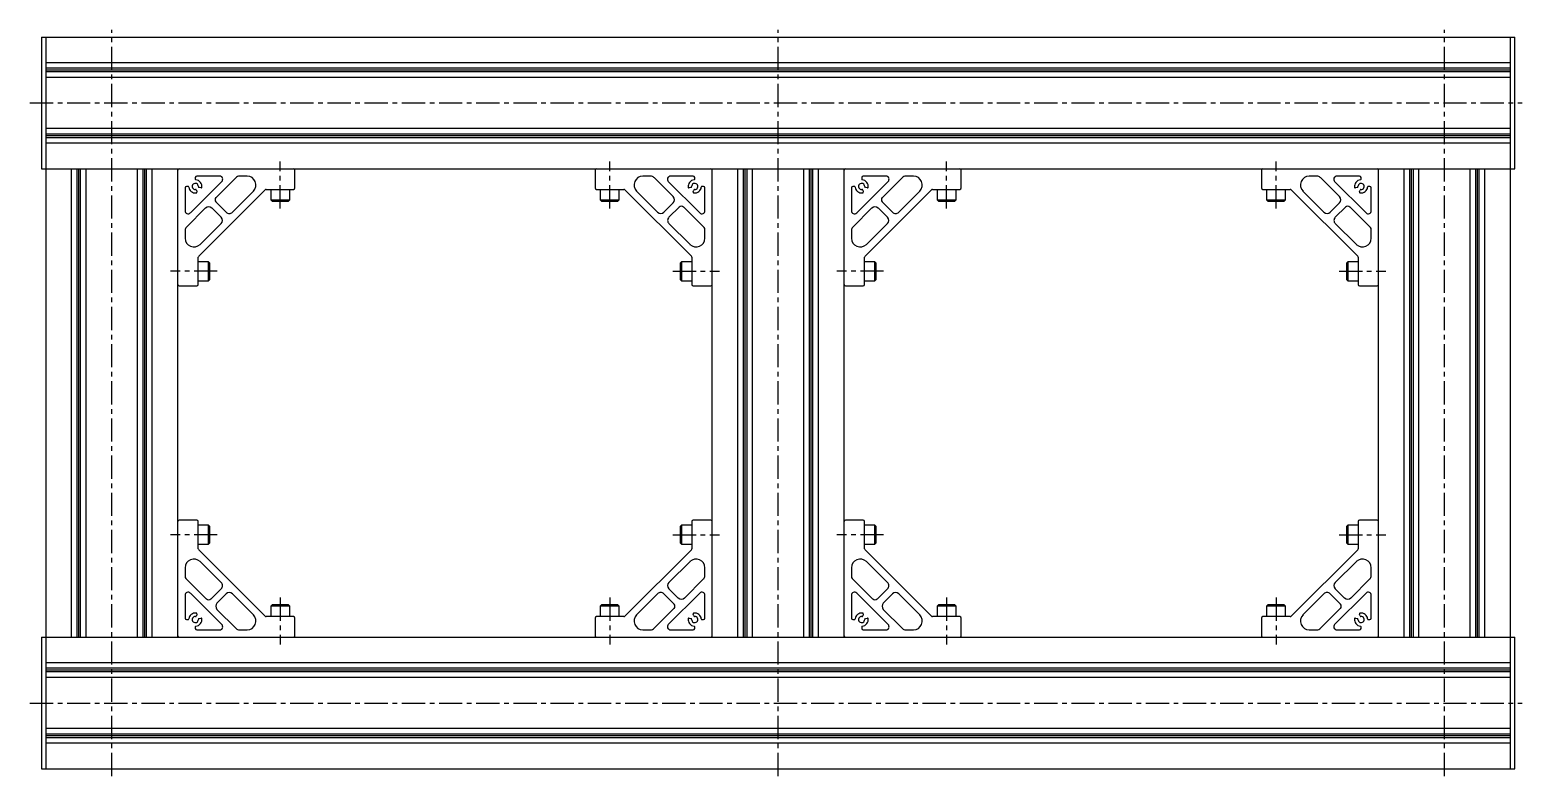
# Model space of a CAD drawing. Extents: x -8 to 1721, y -8 to 1075.
# Drawn here: x -8 to 1011, y 565 to 1075 of the extents above; entities that cross this region are included whole.
import ezdxf

# ---------------------------------------------------------------- set-up
doc = ezdxf.new("R2010")
doc.units = 0
doc.header["$LTSCALE"] = 0.5
doc.linetypes.add('CENTER', pattern=[50.8, 31.75, -6.35, 6.35, -6.35])
doc.layers.add('MSM_CENTER', color=1, linetype='CENTER')
doc.layers.add('MSM_CONTINUOUS', color=7, linetype='CONTINUOUS')

msp = doc.modelspace()

# ---------------------------------------------------------------- linework, layer by layer
at = {"layer": 'MSM_CENTER'}
for p, q in [((48, 565), (48, 1075)), ((503, 565), (503, 1075)), ((958, 565), (958, 1075)), ((-8, 1025), (1011, 1025)), ((163, 953), (163, 985)), ((388, 953), (388, 985)), ((618, 953), (618, 985)), ((843, 953), (843, 985)), ((120, 910), (88, 910)), ((431, 910), (463, 910)), ((575, 910), (543, 910)), ((886, 910), (918, 910)), ((120, 730), (88, 730)), ((431, 730), (463, 730)), ((575, 730), (543, 730)), ((886, 730), (918, 730)), ((163, 687), (163, 655)), ((388, 687), (388, 655)), ((618, 687), (618, 655)), ((843, 687), (843, 655)), ((-8, 615), (1011, 615))]:
    msp.add_line(p, q, dxfattribs=at)
at = {"layer": 'MSM_CONTINUOUS'}
for p, q in [((0, 1070), (1006, 1070)), ((0, 1070), (0, 980)), ((3, 1070), (3, 570)), ((1003, 570), (1003, 1070)), ((1006, 980), (1006, 1070)), ((1003, 1052.5), (3, 1052.5)), ((1003, 1048.7), (3, 1048.7)), ((1003, 1047.5), (3, 1047.5)), ((1003, 1046.3), (3, 1046.3)), ((1003, 1042.5), (3, 1042.5)), ((1003, 1007.5), (3, 1007.5)), ((1003, 1003.7), (3, 1003.7)), ((1003, 1002.5), (3, 1002.5)), ((1003, 1001.3), (3, 1001.3)), ((1003, 997.5), (3, 997.5)), ((0, 980), (1006, 980)), ((20.5, 660), (20.5, 980)), ((24.3, 660), (24.3, 980)), ((25.5, 660), (25.5, 980)), ((26.7, 660), (26.7, 980)), ((30.5, 660), (30.5, 980)), ((65.5, 660), (65.5, 980)), ((69.3, 660), (69.3, 980)), ((70.5, 660), (70.5, 980)), ((71.7, 660), (71.7, 980)), ((75.5, 660), (75.5, 980)), ((93, 660), (93, 980)), ((173, 967), (173, 979)), ((378, 979), (378, 967)), ((458, 660), (458, 980)), ((475.5, 660), (475.5, 980)), ((479.3, 660), (479.3, 980)), ((480.5, 660), (480.5, 980)), ((481.7, 660), (481.7, 980)), ((485.5, 660), (485.5, 980)), ((520.5, 660), (520.5, 980)), ((524.3, 660), (524.3, 980)), ((525.5, 660), (525.5, 980)), ((526.7, 660), (526.7, 980)), ((530.5, 660), (530.5, 980)), ((548, 660), (548, 980)), ((628, 967), (628, 979)), ((833, 979), (833, 967)), ((913, 660), (913, 980)), ((930.5, 660), (930.5, 980)), ((934.3, 660), (934.3, 980)), ((935.5, 660), (935.5, 980)), ((936.7, 660), (936.7, 980)), ((940.5, 660), (940.5, 980)), ((975.5, 660), (975.5, 980)), ((979.3, 660), (979.3, 980)), ((980.5, 660), (980.5, 980)), ((981.7, 660), (981.7, 980)), ((985.5, 660), (985.5, 980)), ((101.6, 949.9), (123.1, 971.4)), ((105, 974), (105, 973)), ((121.6, 975), (106, 975)), ((133.1, 974.4), (119, 960.3)), ((140.4, 975), (134.5, 975)), ((416, 975), (410.6, 975)), ((431.3, 961), (418.2, 974.1)), ((427.9, 971.4), (449.4, 949.9)), ((445, 975), (429.4, 975)), ((446, 973), (446, 974)), ((556.6, 949.9), (578.1, 971.4)), ((560, 974), (560, 973)), ((576.6, 975), (561, 975)), ((588.1, 974.4), (574, 960.3)), ((595.4, 975), (589.5, 975)), ((871, 975), (865.6, 975)), ((886.3, 961), (873.2, 974.1)), ((882.9, 971.4), (904.4, 949.9)), ((900, 975), (884.4, 975)), ((901, 973), (901, 974)), ((98, 967), (98, 951.4)), ((100, 968), (99, 968)), ((105.7, 965.5), (106, 964.2)), ((107.3, 920.3), (152.7, 965.7)), ((108.8, 967), (107.5, 967.3)), ((130.4, 950.4), (144.7, 964.8)), ((153.4, 966), (172, 966)), ((156.5, 966), (156.5, 958.9)), ((156.5, 958.9), (157.4, 958)), ((156.5, 958.9), (169.5, 958.9)), ((157.4, 958), (168.6, 958)), ((168.6, 958), (169.5, 958.9)), ((169.5, 958.9), (169.5, 966)), ((379, 966), (397.6, 966)), ((381.5, 966), (394.5, 966)), ((381.5, 966), (381.5, 958.9)), ((381.5, 958.9), (382.4, 958)), ((381.5, 958.9), (394.5, 958.9)), ((382.4, 958), (393.6, 958)), ((393.6, 958), (394.5, 958.9)), ((394.5, 958.9), (394.5, 966)), ((398.3, 965.7), (443.7, 920.3)), ((406.3, 964.8), (420.6, 950.4)), ((443.5, 967.3), (442.2, 967)), ((445, 964.2), (445.3, 965.5)), ((452, 968), (451, 968)), ((453, 951.4), (453, 967)), ((553, 967), (553, 951.4)), ((555, 968), (554, 968)), ((560.7, 965.5), (561, 964.2)), ((562.3, 920.3), (607.7, 965.7)), ((563.8, 967), (562.5, 967.3)), ((585.4, 950.4), (599.7, 964.8)), ((608.4, 966), (627, 966)), ((611.5, 966), (611.5, 958.9)), ((611.5, 958.9), (612.4, 958)), ((611.5, 958.9), (624.5, 958.9)), ((612.4, 958), (623.6, 958)), ((623.6, 958), (624.5, 958.9)), ((624.5, 958.9), (624.5, 966)), ((834, 966), (852.6, 966)), ((836.5, 966), (849.5, 966)), ((836.5, 966), (836.5, 958.9)), ((836.5, 958.9), (837.4, 958)), ((836.5, 958.9), (849.5, 958.9)), ((837.4, 958), (848.6, 958)), ((848.6, 958), (849.5, 958.9)), ((849.5, 958.9), (849.5, 966)), ((853.3, 965.7), (898.7, 920.3)), ((861.3, 964.8), (875.6, 950.4)), ((898.5, 967.3), (897.2, 967)), ((900, 964.2), (900.3, 965.5)), ((907, 968), (906, 968)), ((908, 951.4), (908, 967)), ((112, 953.3), (98.9, 940.2)), ((122.6, 946.9), (116.2, 953.3)), ((119, 957.5), (126.1, 950.4)), ((424.9, 950.4), (431.3, 956.8)), ((435.5, 954), (428.4, 946.9)), ((452.4, 939.9), (438.3, 954)), ((567, 953.3), (553.9, 940.2)), ((577.6, 946.9), (571.2, 953.3)), ((574, 957.5), (581.1, 950.4)), ((879.9, 950.4), (886.3, 956.8)), ((890.5, 954), (883.4, 946.9)), ((907.4, 939.9), (893.3, 954)), ((98, 938), (98, 932.6)), ((108.2, 928.3), (122.6, 942.6)), ((428.4, 942.6), (442.8, 928.3)), ((453, 932.6), (453, 938.5)), ((553, 938), (553, 932.6)), ((563.2, 928.3), (577.6, 942.6)), ((883.4, 942.6), (897.8, 928.3)), ((908, 932.6), (908, 938.5)), ((107, 901), (107, 919.6)), ((444, 919.6), (444, 901)), ((562, 901), (562, 919.6)), ((899, 919.6), (899, 901)), ((107, 903.5), (107, 916.5)), ((114.1, 916.5), (107, 916.5)), ((115, 915.6), (114.1, 916.5)), ((114.1, 903.5), (114.1, 916.5)), ((115, 904.4), (115, 915.6)), ((436.9, 916.5), (436, 915.6)), ((436, 915.6), (436, 904.4)), ((436.9, 916.5), (436.9, 903.5)), ((444, 916.5), (436.9, 916.5)), ((562, 903.5), (562, 916.5)), ((569.1, 916.5), (562, 916.5)), ((570, 915.6), (569.1, 916.5)), ((569.1, 903.5), (569.1, 916.5)), ((570, 904.4), (570, 915.6)), ((891.9, 916.5), (891, 915.6)), ((891, 915.6), (891, 904.4)), ((891.9, 916.5), (891.9, 903.5)), ((899, 916.5), (891.9, 916.5)), ((94, 900), (106, 900)), ((107, 903.5), (114.1, 903.5)), ((114.1, 903.5), (115, 904.4)), ((436, 904.4), (436.9, 903.5)), ((436.9, 903.5), (444, 903.5)), ((445, 900), (457, 900)), ((549, 900), (561, 900)), ((562, 903.5), (569.1, 903.5)), ((569.1, 903.5), (570, 904.4)), ((891, 904.4), (891.9, 903.5)), ((891.9, 903.5), (899, 903.5)), ((900, 900), (912, 900)), ((106, 740), (94, 740)), ((107, 720.4), (107, 739)), ((114.1, 736.5), (107, 736.5)), ((115, 735.6), (114.1, 736.5)), ((114.1, 723.5), (114.1, 736.5)), ((115, 724.4), (115, 735.6)), ((436.9, 736.5), (436, 735.6)), ((436, 735.6), (436, 724.4)), ((436.9, 736.5), (436.9, 723.5)), ((444, 736.5), (436.9, 736.5)), ((444, 739), (444, 720.4)), ((444, 736.5), (444, 723.5)), ((457, 740), (445, 740)), ((561, 740), (549, 740)), ((562, 720.4), (562, 739)), ((569.1, 736.5), (562, 736.5)), ((570, 735.6), (569.1, 736.5)), ((569.1, 723.5), (569.1, 736.5)), ((570, 724.4), (570, 735.6)), ((891.9, 736.5), (891, 735.6)), ((891, 735.6), (891, 724.4)), ((891.9, 736.5), (891.9, 723.5)), ((899, 736.5), (891.9, 736.5)), ((899, 739), (899, 720.4)), ((899, 736.5), (899, 723.5)), ((912, 740), (900, 740)), ((107, 723.5), (114.1, 723.5)), ((114.1, 723.5), (115, 724.4)), ((436, 724.4), (436.9, 723.5)), ((436.9, 723.5), (444, 723.5)), ((562, 723.5), (569.1, 723.5)), ((569.1, 723.5), (570, 724.4)), ((891, 724.4), (891.9, 723.5)), ((891.9, 723.5), (899, 723.5)), ((152.7, 674.3), (107.3, 719.7)), ((443.7, 719.7), (398.3, 674.3)), ((607.7, 674.3), (562.3, 719.7)), ((898.7, 719.7), (853.3, 674.3)), ((98, 707.4), (98, 701.5)), ((122.6, 697.4), (108.2, 711.7)), ((442.8, 711.7), (428.4, 697.4)), ((453, 702), (453, 707.4)), ((553, 707.4), (553, 701.5)), ((577.6, 697.4), (563.2, 711.7)), ((897.8, 711.7), (883.4, 697.4)), ((908, 702), (908, 707.4)), ((98.6, 700.1), (112.7, 686)), ((115.5, 686), (122.6, 693.1)), ((428.4, 693.1), (434.8, 686.7)), ((439, 686.7), (452.1, 699.8)), ((553.6, 700.1), (567.7, 686)), ((570.5, 686), (577.6, 693.1)), ((883.4, 693.1), (889.8, 686.7)), ((894, 686.7), (907.1, 699.8)), ((98, 688.6), (98, 673)), ((123.1, 668.6), (101.6, 690.1)), ((126.1, 689.6), (119.7, 683.2)), ((144.7, 675.2), (130.4, 689.6)), ((420.6, 689.6), (406.3, 675.2)), ((432, 682.5), (424.9, 689.6)), ((449.4, 690.1), (427.9, 668.6)), ((453, 673), (453, 688.6)), ((553, 688.6), (553, 673)), ((578.1, 668.6), (556.6, 690.1)), ((581.1, 689.6), (574.7, 683.2)), ((599.7, 675.2), (585.4, 689.6)), ((875.6, 689.6), (861.3, 675.2)), ((887, 682.5), (879.9, 689.6)), ((904.4, 690.1), (882.9, 668.6)), ((908, 673), (908, 688.6)), ((106, 675.8), (105.7, 674.5)), ((107.5, 672.7), (108.8, 673)), ((119.7, 679), (132.8, 665.9)), ((172, 674), (153.4, 674)), ((157.4, 682), (156.5, 681.1)), ((169.5, 681.1), (156.5, 681.1)), ((156.5, 681.1), (156.5, 674)), ((169.5, 674), (156.5, 674)), ((168.6, 682), (157.4, 682)), ((169.5, 681.1), (168.6, 682)), ((169.5, 674), (169.5, 681.1)), ((173, 661), (173, 673)), ((378, 673), (378, 661)), ((397.6, 674), (379, 674)), ((382.4, 682), (381.5, 681.1)), ((394.5, 681.1), (381.5, 681.1)), ((381.5, 681.1), (381.5, 674)), ((393.6, 682), (382.4, 682)), ((394.5, 681.1), (393.6, 682)), ((394.5, 674), (394.5, 681.1)), ((417.9, 665.6), (432, 679.7)), ((442.2, 673), (443.5, 672.7)), ((445.3, 674.5), (445, 675.8)), ((561, 675.8), (560.7, 674.5)), ((562.5, 672.7), (563.8, 673)), ((574.7, 679), (587.8, 665.9)), ((627, 674), (608.4, 674)), ((612.4, 682), (611.5, 681.1)), ((624.5, 681.1), (611.5, 681.1)), ((611.5, 681.1), (611.5, 674)), ((624.5, 674), (611.5, 674)), ((623.6, 682), (612.4, 682)), ((624.5, 681.1), (623.6, 682)), ((624.5, 674), (624.5, 681.1)), ((628, 661), (628, 673)), ((833, 673), (833, 661)), ((852.6, 674), (834, 674)), ((837.4, 682), (836.5, 681.1)), ((849.5, 681.1), (836.5, 681.1)), ((836.5, 681.1), (836.5, 674)), ((848.6, 682), (837.4, 682)), ((849.5, 681.1), (848.6, 682)), ((849.5, 674), (849.5, 681.1)), ((872.9, 665.6), (887, 679.7)), ((897.2, 673), (898.5, 672.7)), ((900.3, 674.5), (900, 675.8)), ((99, 672), (100, 672)), ((105, 667), (105, 666)), ((106, 665), (121.6, 665)), ((135, 665), (140.4, 665)), ((410.6, 665), (416.5, 665)), ((429.4, 665), (445, 665)), ((446, 666), (446, 667)), ((451, 672), (452, 672)), ((554, 672), (555, 672)), ((560, 667), (560, 666)), ((561, 665), (576.6, 665)), ((590, 665), (595.4, 665)), ((865.6, 665), (871.5, 665)), ((884.4, 665), (900, 665)), ((901, 666), (901, 667)), ((906, 672), (907, 672)), ((0, 660), (0, 570)), ((0, 660), (1006, 660)), ((1006, 570), (1006, 660)), ((1003, 642.5), (3, 642.5)), ((1003, 638.7), (3, 638.7)), ((1003, 637.5), (3, 637.5)), ((1003, 636.3), (3, 636.3)), ((1003, 632.5), (3, 632.5)), ((1003, 597.5), (3, 597.5)), ((1003, 593.7), (3, 593.7)), ((1003, 592.5), (3, 592.5)), ((1003, 591.3), (3, 591.3)), ((1003, 587.5), (3, 587.5)), ((0, 570), (1006, 570))]:
    msp.add_line(p, q, dxfattribs=at)
for centre, radius, start, end in [((94, 979), 1, 90, 180), ((172, 979), 1, 0, 90), ((379, 979), 1, 90, 180), ((457, 979), 1, 0, 90), ((549, 979), 1, 90, 180), ((627, 979), 1, 0, 90), ((834, 979), 1, 90, 180), ((912, 979), 1, 0, 90), ((105, 968), 2.1, 356.0879, 273.9134), ((106, 974), 1, 90, 180), ((105.5, 973), 0.5, 179.9984, 264.2635), ((105, 968), 4.5, 352.1807, 84.2603), ((121.6, 972.9), 2.1, 315, 90), ((134.5, 973), 2, 90.0011, 135.0008), ((140.4, 969), 6, 315, 90.0001), ((410.6, 969), 6, 90.0001, 225), ((416, 972), 3, 45.0002, 90.0002), ((429.4, 972.9), 2.1, 90, 225), ((446, 968), 4.5, 95.7391, 187.8199), ((446, 968), 2.1, 266.0879, 183.9134), ((445, 974), 1, 0, 90), ((445.5, 973), 0.5, 275.7396, 359.9987), ((560, 968), 2.1, 356.0879, 273.9134), ((561, 974), 1, 90, 180), ((560.5, 973), 0.5, 179.9984, 264.2635), ((560, 968), 4.5, 352.1807, 84.2603), ((576.6, 972.9), 2.1, 315, 90), ((589.5, 973), 2, 90.0011, 135.0008), ((595.4, 969), 6, 315, 90.0001), ((865.6, 969), 6, 90.0001, 225), ((871, 972), 3, 45.0002, 90.0002), ((884.4, 972.9), 2.1, 90, 225), ((901, 968), 4.5, 95.7391, 187.8199), ((901, 968), 2.1, 266.0879, 183.9134), ((900, 974), 1, 0, 90), ((900.5, 973), 0.5, 275.7396, 359.9987), ((99, 967), 1, 90, 180), ((100, 967.5), 0.5, 5.7396, 89.9987), ((105, 968), 4.5, 185.7391, 277.8199), ((105.2, 965.4), 0.5, 14.9999, 93.9134), ((105.5, 964), 0.5, 277.8225, 14.9997), ((107.6, 967.8), 0.5, 176.0879, 255.0001), ((109, 967.5), 0.5, 255.0014, 352.1789), ((120.5, 958.9), 2, 134.9992, 225.0012), ((153.4, 965), 1, 89.9986, 134.9989), ((172, 967), 1, 270, 0), ((379, 967), 1, 180, 270), ((397.6, 965), 1, 45.0005, 90.0008), ((429.1, 958.9), 3, 315.0001, 45.0001), ((442, 967.5), 0.5, 187.8225, 284.9997), ((443.4, 967.8), 0.5, 284.9999, 3.9134), ((445.5, 964), 0.5, 165.0014, 262.1789), ((445.8, 965.4), 0.5, 86.0879, 165.0001), ((446, 968), 4.5, 262.1807, 354.2603), ((451, 967.5), 0.5, 89.9984, 174.2635), ((452, 967), 1, 0, 90), ((554, 967), 1, 90, 180), ((555, 967.5), 0.5, 5.7396, 89.9987), ((560, 968), 4.5, 185.7391, 277.8199), ((560.2, 965.4), 0.5, 14.9999, 93.9134), ((560.5, 964), 0.5, 277.8225, 14.9997), ((562.6, 967.8), 0.5, 176.0879, 255.0001), ((564, 967.5), 0.5, 255.0014, 352.1789), ((575.5, 958.9), 2, 134.9992, 225.0012), ((608.4, 965), 1, 89.9986, 134.9989), ((627, 967), 1, 270, 0), ((834, 967), 1, 180, 270), ((852.6, 965), 1, 45.0005, 90.0008), ((884.1, 958.9), 3, 315.0001, 45.0001), ((897, 967.5), 0.5, 187.8225, 284.9997), ((898.4, 967.8), 0.5, 284.9999, 3.9134), ((900.5, 964), 0.5, 165.0014, 262.1789), ((900.8, 965.4), 0.5, 86.0879, 165.0001), ((901, 968), 4.5, 262.1807, 354.2603), ((906, 967.5), 0.5, 89.9984, 174.2635), ((907, 967), 1, 0, 90), ((100.1, 951.4), 2.1, 180, 315), ((114.1, 951.1), 3, 45.0001, 135.0001), ((128.2, 952.5), 3, 225.0001, 315.0002), ((422.8, 952.5), 3, 225.0005, 314.9993), ((436.9, 952.5), 2, 44.9992, 135.0012), ((450.9, 951.4), 2.1, 225, 0), ((555.1, 951.4), 2.1, 180, 315), ((569.1, 951.1), 3, 45.0001, 135.0001), ((583.2, 952.5), 3, 225.0001, 315.0002), ((877.8, 952.5), 3, 225.0005, 314.9993), ((891.9, 952.5), 2, 44.9992, 135.0012), ((905.9, 951.4), 2.1, 225, 0), ((101, 938), 3, 135.0002, 180.0002), ((120.5, 944.8), 3, 315.0005, 44.9993), ((430.5, 944.8), 3, 135.0001, 225.0002), ((451, 938.5), 2, 0.0011, 45.0008), ((556, 938), 3, 135.0002, 180.0002), ((575.5, 944.8), 3, 315.0005, 44.9993), ((885.5, 944.8), 3, 135.0001, 225.0002), ((906, 938.5), 2, 0.0011, 45.0008), ((104, 932.6), 6, 180.0001, 315), ((447, 932.6), 6, 225, 0.0001), ((559, 932.6), 6, 180.0001, 315), ((902, 932.6), 6, 225, 0.0001), ((108, 919.6), 1, 135.0005, 180.0008), ((443, 919.6), 1, 359.9986, 44.9989), ((563, 919.6), 1, 135.0005, 180.0008), ((898, 919.6), 1, 359.9986, 44.9989), ((94, 901), 1, 180, 270), ((106, 901), 1, 270, 0), ((445, 901), 1, 180, 270), ((457, 901), 1, 270, 0), ((549, 901), 1, 180, 270), ((561, 901), 1, 270, 0), ((900, 901), 1, 180, 270), ((912, 901), 1, 270, 0), ((94, 739), 1, 90, 180), ((106, 739), 1, 0, 90), ((445, 739), 1, 90, 180), ((457, 739), 1, 0, 90), ((549, 739), 1, 90, 180), ((561, 739), 1, 0, 90), ((900, 739), 1, 90, 180), ((912, 739), 1, 0, 90), ((104, 707.4), 6, 45, 180.0001), ((108, 720.4), 1, 179.9986, 224.9989), ((447, 707.4), 6, 0.0001, 135), ((443, 720.4), 1, 315.0005, 0.0008), ((559, 707.4), 6, 45, 180.0001), ((563, 720.4), 1, 179.9986, 224.9989), ((902, 707.4), 6, 0.0001, 135), ((898, 720.4), 1, 315.0005, 0.0008), ((100, 701.5), 2, 180.0011, 225.0008), ((120.5, 695.2), 3, 315.0001, 45.0002), ((430.5, 695.2), 3, 135.0005, 224.9993), ((450, 702), 3, 315.0002, 0.0002), ((555, 701.5), 2, 180.0011, 225.0008), ((575.5, 695.2), 3, 315.0001, 45.0002), ((885.5, 695.2), 3, 135.0005, 224.9993), ((905, 702), 3, 315.0002, 0.0002), ((100.1, 688.6), 2.1, 45, 180), ((114.1, 687.5), 2, 224.9992, 315.0012), ((121.9, 681.1), 3, 135.0001, 225.0001), ((128.2, 687.5), 3, 45.0005, 134.9993), ((422.8, 687.5), 3, 45.0001, 135.0002), ((436.9, 688.9), 3, 225.0001, 315.0001), ((450.9, 688.6), 2.1, 0, 135), ((555.1, 688.6), 2.1, 45, 180), ((569.1, 687.5), 2, 224.9992, 315.0012), ((576.9, 681.1), 3, 135.0001, 225.0001), ((583.2, 687.5), 3, 45.0005, 134.9993), ((877.8, 687.5), 3, 45.0001, 135.0002), ((891.9, 688.9), 3, 225.0001, 315.0001), ((905.9, 688.6), 2.1, 0, 135), ((99, 673), 1, 180, 270), ((105, 672), 4.5, 82.1807, 174.2603), ((105, 672), 2.1, 86.0879, 3.9134), ((105.2, 674.6), 0.5, 266.0879, 345.0001), ((105, 672), 4.5, 275.7391, 7.8199), ((105.5, 676), 0.5, 345.0014, 82.1789), ((107.6, 672.2), 0.5, 104.9999, 183.9134), ((109, 672.5), 0.5, 7.8225, 104.9997), ((140.4, 671), 6, 270.0001, 45), ((153.4, 675), 1, 225.0005, 270.0008), ((172, 673), 1, 0, 90), ((379, 673), 1, 90, 180), ((397.6, 675), 1, 269.9986, 314.9989), ((410.6, 671), 6, 135, 270.0001), ((430.5, 681.1), 2, 314.9992, 45.0012), ((442, 672.5), 0.5, 75.0014, 172.1789), ((446, 672), 4.5, 172.1807, 264.2603), ((443.4, 672.2), 0.5, 356.0879, 75.0001), ((446, 672), 2.1, 176.0879, 93.9134), ((445.5, 676), 0.5, 97.8225, 194.9997), ((445.8, 674.6), 0.5, 194.9999, 273.9134), ((446, 672), 4.5, 5.7391, 97.8199), ((452, 673), 1, 270, 0), ((554, 673), 1, 180, 270), ((560, 672), 4.5, 82.1807, 174.2603), ((560, 672), 2.1, 86.0879, 3.9134), ((560.2, 674.6), 0.5, 266.0879, 345.0001), ((560, 672), 4.5, 275.7391, 7.8199), ((560.5, 676), 0.5, 345.0014, 82.1789), ((562.6, 672.2), 0.5, 104.9999, 183.9134), ((564, 672.5), 0.5, 7.8225, 104.9997), ((595.4, 671), 6, 270.0001, 45), ((608.4, 675), 1, 225.0005, 270.0008), ((627, 673), 1, 0, 90), ((834, 673), 1, 90, 180), ((852.6, 675), 1, 269.9986, 314.9989), ((865.6, 671), 6, 135, 270.0001), ((885.5, 681.1), 2, 314.9992, 45.0012), ((897, 672.5), 0.5, 75.0014, 172.1789), ((901, 672), 4.5, 172.1807, 264.2603), ((898.4, 672.2), 0.5, 356.0879, 75.0001), ((901, 672), 2.1, 176.0879, 93.9134), ((900.5, 676), 0.5, 97.8225, 194.9997), ((900.8, 674.6), 0.5, 194.9999, 273.9134), ((901, 672), 4.5, 5.7391, 97.8199), ((907, 673), 1, 270, 0), ((100, 672.5), 0.5, 269.9984, 354.2635), ((105.5, 667), 0.5, 95.7396, 179.9987), ((106, 666), 1, 180, 270), ((121.6, 667.1), 2.1, 270, 45), ((135, 668), 3, 225.0002, 270.0002), ((416.5, 667), 2, 270.0011, 315.0008), ((429.4, 667.1), 2.1, 135, 270), ((445, 666), 1, 270, 0), ((445.5, 667), 0.5, 359.9984, 84.2635), ((451, 672.5), 0.5, 185.7396, 269.9987), ((555, 672.5), 0.5, 269.9984, 354.2635), ((560.5, 667), 0.5, 95.7396, 179.9987), ((561, 666), 1, 180, 270), ((576.6, 667.1), 2.1, 270, 45), ((590, 668), 3, 225.0002, 270.0002), ((871.5, 667), 2, 270.0011, 315.0008), ((884.4, 667.1), 2.1, 135, 270), ((900, 666), 1, 270, 0), ((900.5, 667), 0.5, 359.9984, 84.2635), ((906, 672.5), 0.5, 185.7396, 269.9987), ((94, 661), 1, 180, 270), ((172, 661), 1, 270, 0), ((379, 661), 1, 180, 270), ((457, 661), 1, 270, 0), ((549, 661), 1, 180, 270), ((627, 661), 1, 270, 0), ((834, 661), 1, 180, 270), ((912, 661), 1, 270, 0)]:
    msp.add_arc(centre, radius, start, end, dxfattribs=at)

doc.saveas('drawing.dxf')
